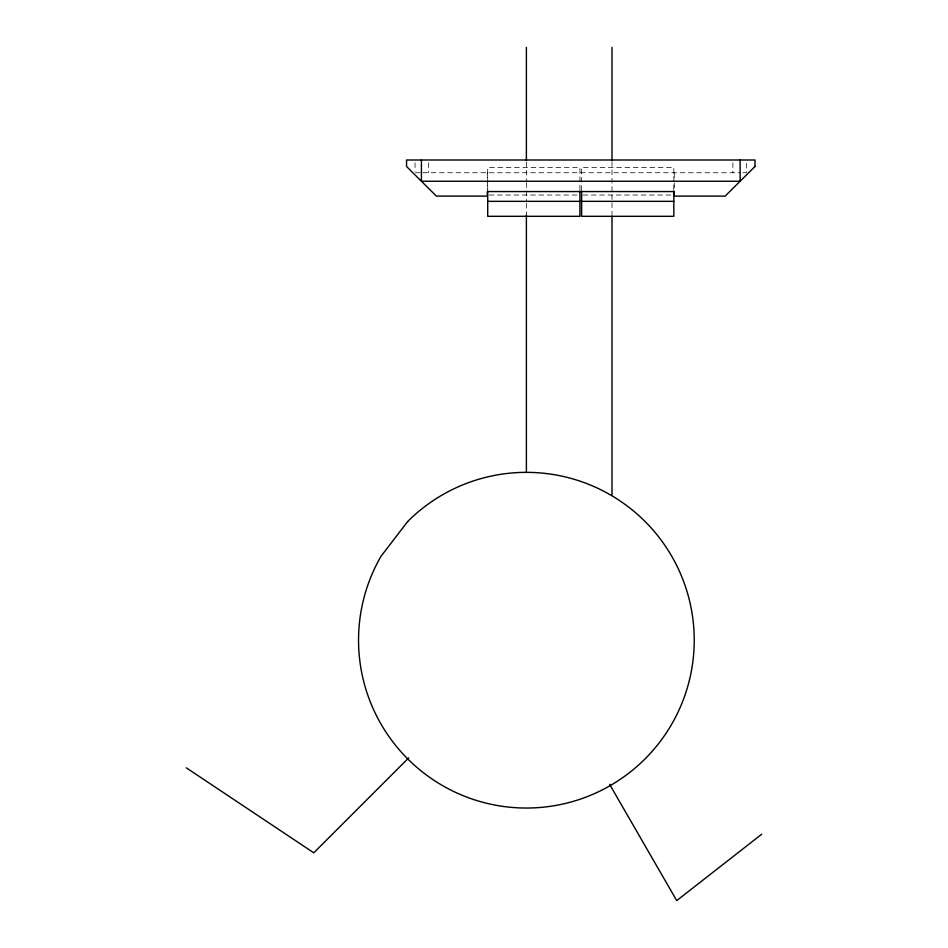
<?xml version="1.0" encoding="UTF-8"?>
<svg xmlns="http://www.w3.org/2000/svg" width="948" height="948" viewBox="0 0 948 948"><rect width="100%" height="100%" fill="white"/><g stroke="black" fill="none" stroke-linecap="round" stroke-linejoin="round"><path stroke-width="0.71" stroke-dasharray="4.74 3.56" d="M415.461 172.749L421.611 172.749M422.832 172.749L739.938 172.749M742.805 172.749L746.491 172.749L746.491 162.831M489.168 195.015L578.458 195.015M583.079 195.015L672.369 195.015M732.887 162.831L732.887 172.749M674.253 172.749L674.253 181.435M674.253 182.881L674.253 191.555M673.827 189.801L673.827 167.464L581.622 167.464L581.622 189.801M611.993 161.693L611.993 201.414M611.993 202.884L611.993 214.675M579.915 189.801L579.915 167.464L487.71 167.464L487.71 189.801M526.389 162.049L526.389 181.187M526.389 182.668L526.389 201.877M526.389 203.358L526.389 215.184M487.284 172.749L487.284 190.11M428.65 162.831L428.65 172.749M415.046 162.831L415.046 171.327"/><path stroke-width="1.42" d="M408.707 757.867L313.764 852.809L186.282 767.821M761.718 834.216L676.73 900.6L609.588 784.304M487.71 201.343L579.915 201.343M581.622 201.343L673.827 201.343M740.127 159.999L740.127 181.246L421.422 181.246L421.422 159.999M673.827 191.034L673.827 216.31L581.622 216.31L581.622 191.034M611.993 47.4L611.993 160.224M611.993 216.144L611.993 494.832M579.915 191.034L579.915 216.31L487.71 216.31L487.71 191.034M526.389 47.4L526.389 160.579M526.389 215.184L526.389 472.341M407.699 521.507L381.025 556.263A167.855 167.855 0 0 0 511.754 807.4A167.855 167.855 0 0 0 684.112 582.783A167.855 167.855 0 0 0 407.699 521.507M754.999 166.481L725.137 196.118L674.253 196.118L674.253 191.555L487.284 191.555L487.284 196.118L436.4 196.118L406.55 166.481L406.55 159.999L754.999 159.999L754.999 166.481"/></g></svg>
